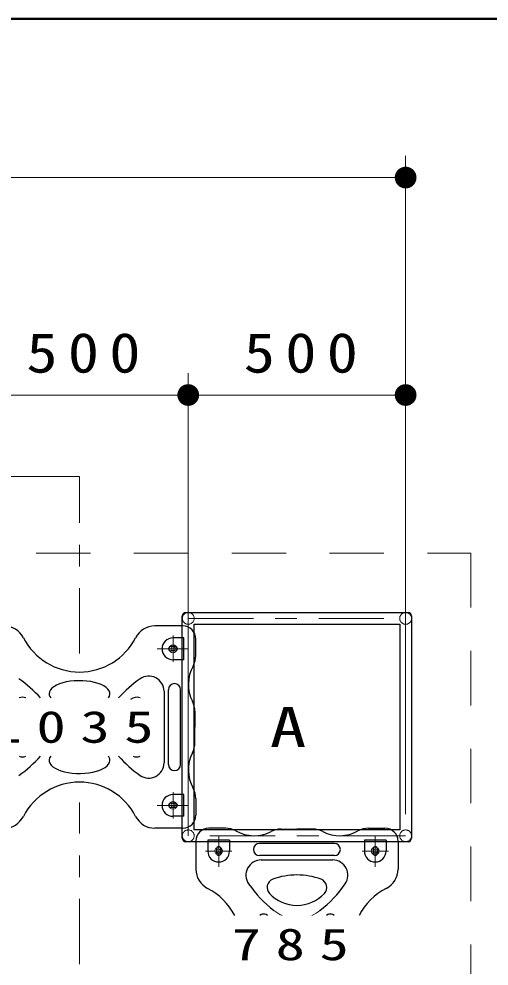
# Model space of a CAD drawing. Units: millimetres on the paper, scale 1:50. Extents: x -365 to 0, y -12 to 257.
# Drawn here: x -270.74 to -249.12, y 213.44 to 257 of the extents above; entities that cross this region are included whole.
import ezdxf
from ezdxf.enums import TextEntityAlignment as Align

# ---------------------------------------------------------------- set-up
doc = ezdxf.new("R2010")
doc.units = ezdxf.units.MM
doc.linetypes.add('USER1', pattern=[4.5, 2.5, -2])
doc.linetypes.add('USER2', pattern=[6, 3, -1, 1, -1])
doc.layers.add('LY_3', color=7, linetype='Continuous', lineweight=25)
doc.layers.add('LY_4', color=7, linetype='Continuous', lineweight=13)
doc.styles.add('ＭＳ ゴシック', font='')
doc.styles.get('ＭＳ ゴシック').set_extended_font_data('MS Gothic')

# ---------------------------------------------------------------- blocks, each defined once
blk = doc.blocks.new('filled_dot')
at = {"color": 0, "linetype": 'Continuous', "lineweight": -2, "const_width": 1.25}
blk.add_lwpolyline([(-0.625, 0, 1), (0.625, 0, 1)], format="xyb", close=True, dxfattribs=at)

msp = doc.modelspace()

# ---------------------------------------------------------------- linework, layer by layer
at = {"layer": 'LY_3', "lineweight": 13}
for p, q in [((-252.952, 230.432), (-252.952, 250.704)), ((-302.952, 249.704), (-252.952, 249.704)), ((-262.952, 220.432), (-262.952, 240.704)), ((-262.952, 220.432), (-262.952, 240.704)), ((-252.952, 220.432), (-252.952, 240.704)), ((-272.952, 239.704), (-262.952, 239.704)), ((-262.952, 239.704), (-252.952, 239.704)), ((-267.952, 235.956), (-277.952, 235.956))]:
    msp.add_line(p, q, dxfattribs=at)
at = {"layer": 'LY_3', "linetype": 'USER2', "lineweight": 13}
for p, q in [((-267.952, 227.82), (-267.952, 235.956)), ((-262.952, 219.432), (-262.952, 229.432)), ((-262.952, 229.432), (-252.952, 229.432)), ((-252.952, 229.432), (-252.952, 219.432)), ((-263.652, 227.426), (-263.652, 228.638)), ((-262.952, 228.032), (-264.386, 228.032)), ((-263.652, 220.226), (-263.652, 221.438)), ((-267.952, 207.531), (-267.952, 220.956)), ((-262.952, 220.832), (-264.386, 220.832)), ((-252.952, 219.432), (-262.952, 219.432)), ((-261.552, 219.432), (-261.552, 217.999)), ((-254.352, 219.432), (-254.352, 217.999)), ((-260.947, 218.732), (-262.158, 218.732)), ((-253.747, 218.732), (-254.958, 218.732))]:
    msp.add_line(p, q, dxfattribs=at)
at = {"layer": 'LY_3', "linetype": 'USER1', "lineweight": 13}
for p, q in [((-305.952, 232.432), (-249.952, 232.432)), ((-249.952, 232.432), (-249.952, 176.432))]:
    msp.add_line(p, q, dxfattribs=at)
at = {"layer": 'LY_3'}
for p, q in [((-263.064, 229.704), (-252.84, 229.704)), ((-263.224, 219.32), (-263.224, 229.544)), ((-262.68, 229.16), (-253.224, 229.16)), ((-262.68, 219.704), (-262.68, 229.16)), ((-253.224, 229.16), (-253.224, 219.704)), ((-252.68, 229.544), (-252.68, 219.32)), ((-263.202, 229.082), (-264.484, 229.082)), ((-263.154, 228.532), (-263.654, 228.532)), ((-263.154, 227.532), (-263.154, 228.532)), ((-262.602, 227.725), (-262.602, 228.482)), ((-263.552, 228.132), (-263.752, 228.132)), ((-263.552, 227.932), (-263.752, 227.932)), ((-263.154, 227.532), (-263.654, 227.532)), ((-264.066, 226.079), (-264.066, 222.785)), ((-263.862, 222.712), (-263.862, 226.152)), ((-263.302, 222.712), (-263.302, 226.152)), ((-262.647, 225.16), (-262.647, 224.432)), ((-262.647, 223.704), (-262.647, 224.432)), ((-263.154, 221.332), (-263.654, 221.332)), ((-263.154, 220.332), (-263.154, 221.332)), ((-263.552, 220.932), (-263.752, 220.932)), ((-262.602, 221.139), (-262.602, 220.382)), ((-263.552, 220.732), (-263.752, 220.732)), ((-263.154, 220.332), (-263.654, 220.332)), ((-263.202, 219.782), (-264.484, 219.782)), ((-253.224, 219.704), (-262.68, 219.704)), ((-261.245, 219.782), (-262.002, 219.782)), ((-258.681, 219.737), (-257.952, 219.737)), ((-257.224, 219.737), (-257.952, 219.737)), ((-254.66, 219.782), (-253.902, 219.782)), ((-252.84, 219.16), (-263.064, 219.16)), ((-262.602, 219.182), (-262.602, 217.9)), ((-261.052, 219.23), (-262.052, 219.23)), ((-262.052, 219.23), (-262.052, 218.73)), ((-261.052, 219.23), (-261.052, 218.73)), ((-253.852, 219.23), (-254.852, 219.23)), ((-254.852, 219.23), (-254.852, 218.73)), ((-253.852, 219.23), (-253.852, 218.73)), ((-253.302, 219.182), (-253.302, 217.9)), ((-261.652, 218.832), (-261.652, 218.632)), ((-261.452, 218.832), (-261.452, 218.632)), ((-256.232, 219.082), (-259.672, 219.082)), ((-254.452, 218.832), (-254.452, 218.632)), ((-254.252, 218.832), (-254.252, 218.632)), ((-256.232, 218.522), (-259.672, 218.522)), ((-259.599, 218.319), (-256.306, 218.319))]:
    msp.add_line(p, q, dxfattribs=at)
for points in [[(-266.627, 225.772), (-266.578, 225.852), (-266.554, 225.934), (-266.558, 226.017), (-266.587, 226.099), (-266.643, 226.178), (-266.724, 226.253), (-266.828, 226.323), (-266.954, 226.386), (-267.098, 226.441), (-267.259, 226.487), (-267.433, 226.523), (-267.617, 226.548), (-267.807, 226.562), (-268, 226.565), (-268.192, 226.557), (-268.38, 226.537), (-268.559, 226.506), (-268.727, 226.465), (-268.88, 226.415), (-269.016, 226.356), (-269.131, 226.289), (-269.224, 226.217), (-269.292, 226.139), (-269.335, 226.059), (-269.352, 225.976), (-269.342, 225.894), (-269.317, 225.832), (-269.278, 225.772)], [(-269.278, 223.092), (-269.327, 223.012), (-269.35, 222.93), (-269.347, 222.847), (-269.317, 222.765), (-269.262, 222.686), (-269.181, 222.611), (-269.077, 222.541), (-268.951, 222.478), (-268.807, 222.423), (-268.646, 222.377), (-268.472, 222.341), (-268.288, 222.316), (-268.098, 222.302), (-267.905, 222.299), (-267.713, 222.307), (-267.525, 222.327), (-267.346, 222.358), (-267.178, 222.399), (-267.025, 222.449), (-266.889, 222.508), (-266.774, 222.575), (-266.681, 222.647), (-266.613, 222.725), (-266.569, 222.805), (-266.553, 222.888), (-266.562, 222.97), (-266.587, 223.032), (-266.627, 223.092)], [(-259.312, 215.772), (-259.369, 215.805), (-259.427, 215.825), (-259.486, 215.832), (-259.545, 215.825), (-259.603, 215.805), (-259.66, 215.772)], [(-256.245, 215.772), (-256.302, 215.805), (-256.361, 215.825), (-256.419, 215.832), (-256.478, 215.825), (-256.536, 215.805), (-256.593, 215.772)]]:
    msp.add_lwpolyline(points, dxfattribs=at)
at = {"layer": 'LY_3', "linetype": 'USER1', "lineweight": 13}
for centre in [(-262.952, 229.432), (-252.952, 229.432), (-262.952, 219.432), (-252.952, 219.432)]:
    msp.add_circle(centre, 0.272, dxfattribs=at)
at = {"layer": 'LY_3', "lineweight": 13}
for centre, radius in [((-263.652, 228.032), 0.18), ((-263.652, 228.032), 0.1), ((-263.652, 220.832), 0.18), ((-263.652, 220.832), 0.1), ((-261.552, 218.732), 0.18), ((-261.552, 218.732), 0.1), ((-254.352, 218.732), 0.18), ((-254.352, 218.732), 0.1)]:
    msp.add_circle(centre, radius, dxfattribs=at)
at = {"layer": 'LY_3'}
for centre, radius, start, end in [((-263.064, 229.544), 0.16, 90, 180), ((-252.84, 229.544), 0.16, 0, 90), ((-271.421, 228.082), 1, 27.2117, 90), ((-264.484, 228.082), 1, 90, 152.7883), ((-263.202, 228.482), 0.6, 0, 90), ((-267.952, 229.865), 2.9, 207.2117, 332.7883), ((-263.654, 228.032), 0.5, 90, 270), ((-263.752, 228.032), 0.1, 90, 270), ((-263.552, 228.032), 0.1, 270, 90), ((-263.602, 227.725), 1, 330.8038, 0), ((-261.233, 226.401), 1.714, 150.8038, 207.1929), ((-273.938, 222.057), 5.6, 41.556, 55.1553), ((-261.966, 222.057), 5.6, 124.8447, 138.444), ((-264.766, 226.079), 0.7, 0, 124.8447), ((-263.582, 226.152), 0.28, 0, 180), ((-270.576, 225.405), 0.4, 66.6239, 113.3761), ((-265.329, 225.405), 0.4, 66.6239, 132.9182), ((-263.647, 225.16), 1, 0, 27.1929), ((-263.647, 223.704), 1, 332.8071, 0), ((-273.938, 226.807), 5.6, 304.8447, 318.444), ((-270.576, 223.459), 0.4, 246.6239, 293.3761), ((-261.966, 226.807), 5.6, 221.556, 235.1553), ((-265.329, 223.459), 0.4, 246.6239, 293.3761), ((-261.233, 222.463), 1.714, 152.8071, 209.1962), ((-264.766, 222.785), 0.7, 235.1553, 0), ((-263.582, 222.712), 0.28, 180, 0), ((-267.952, 218.999), 2.9, 27.2117, 152.7883), ((-263.654, 220.832), 0.5, 90, 270), ((-263.602, 221.139), 1, 0, 29.1962), ((-263.752, 220.832), 0.1, 90, 270), ((-263.552, 220.832), 0.1, 270, 90), ((-271.421, 220.782), 1, 270, 332.7883), ((-264.484, 220.782), 1, 207.2117, 270), ((-263.202, 220.382), 0.6, 270, 0), ((-262.002, 219.182), 0.6, 90, 180), ((-261.245, 218.782), 1, 60.8038, 90), ((-259.921, 221.151), 1.714, 240.8038, 297.1929), ((-258.681, 218.737), 1, 90, 117.1929), ((-257.224, 218.737), 1, 62.8071, 90), ((-255.984, 221.151), 1.714, 242.8071, 299.1962), ((-254.66, 218.782), 1, 90, 119.1962), ((-253.902, 219.182), 0.6, 0, 90), ((-263.064, 219.32), 0.16, 180, 270), ((-252.84, 219.32), 0.16, 270, 0), ((-261.552, 218.73), 0.5, 180, 0), ((-261.552, 218.832), 0.1, 0, 180), ((-259.672, 218.802), 0.28, 90, 270), ((-256.232, 218.802), 0.28, 270, 90), ((-254.352, 218.73), 0.5, 180, 0), ((-254.352, 218.832), 0.1, 0, 180), ((-261.552, 218.632), 0.1, 180, 0), ((-259.599, 217.619), 0.7, 90, 214.8447), ((-256.306, 217.619), 0.7, 325.1553, 90), ((-254.352, 218.632), 0.1, 180, 0), ((-261.602, 217.9), 1, 180, 242.7883), ((-254.302, 217.9), 1, 297.2117, 0), ((-258.925, 217.056), 0.4, 110.5295, 222.9182), ((-257.952, 214.458), 3.174, 69.4705, 110.5295), ((-256.98, 217.056), 0.4, 317.0818, 69.4705), ((-263.386, 214.432), 2.9, 27.5207, 62.7883), ((-255.578, 220.418), 5.6, 214.8447, 232.1654), ((-260.327, 220.418), 5.6, 307.8346, 325.1553), ((-252.519, 214.432), 2.9, 117.2117, 152.4793), ((-257.952, 217.96), 1.728, 222.9182, 317.0818)]:
    msp.add_arc(centre, radius, start, end, dxfattribs=at)
at = {"layer": 'LY_3', "lineweight": 13}
for start, end in [(232.1654, 246.7805), (293.2196, 307.8346)]:
    msp.add_arc((-257.952, 217.36), 1.728, start, end, dxfattribs=at)
at = {"layer": 'LY_4', "lineweight": 50}
msp.add_line((0, 257), (-365, 257), dxfattribs=at)

# ---------------------------------------------------------------- block references
at = {"layer": 'LY_3', "lineweight": 13, "xscale": 0.4, "yscale": 0.4, "rotation": 180}
for p in [(-252.952, 249.704), (-262.952, 239.704), (-252.952, 239.704)]:
    msp.add_blockref('filled_dot', p, dxfattribs=at)
at = {"layer": 'LY_3', "lineweight": 13, "xscale": 0.4, "yscale": 0.4}
msp.add_blockref('filled_dot', (-262.952, 239.704), dxfattribs=at)

# ---------------------------------------------------------------- texts
at = {"layer": 'LY_3', "style": 'ＭＳ ゴシック', "width": 1.35}
msp.add_text('A', height=1.833, dxfattribs=at).set_placement((-259.202, 224.432), align=Align.MIDDLE_LEFT)
at = {"layer": 'LY_3', "style": 'ＭＳ ゴシック'}
for s, insert, char_height, attachment_point in [('\\T1.33;\\W1.15;500', (-267.536, 240.704), 1.833, 8), ('\\T1.33;\\W1.15;500', (-257.536, 240.704), 1.833, 8), ('\\T1.5;\\W1.35;1035', (-271.952, 224.432), 1.466, 4), ('\\T1.5;\\W1.35;785', (-260.952, 214.432), 1.466, 4)]:
    msp.add_mtext(s, dxfattribs=dict(at, insert=insert, char_height=char_height, attachment_point=attachment_point))

doc.saveas('drawing.dxf')
